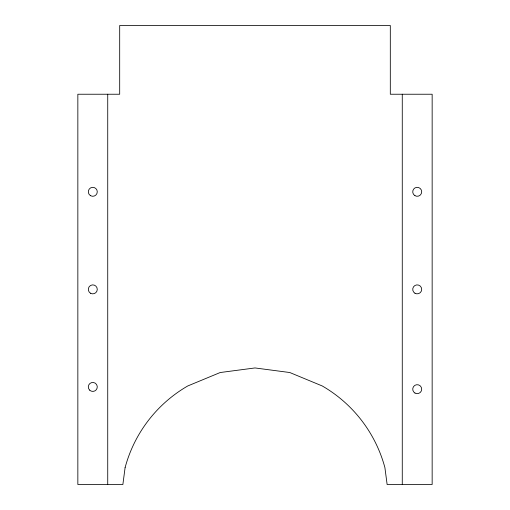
<?xml version="1.0" encoding="UTF-8"?>
<svg xmlns="http://www.w3.org/2000/svg" width="510" height="510" viewBox="0 0 510 510"><rect width="100%" height="100%" fill="white"/><g stroke="black" fill="none" stroke-linecap="round" stroke-linejoin="round"><path stroke-width="0.76" d="M402.269 94.235L402.269 484.5M107.731 94.235L107.731 484.5M125.097 467.625L122.872 484.5L77.845 484.5L77.845 94.235L119.691 94.235L119.691 25.5L390.309 25.5L390.309 94.235L432.155 94.235L432.155 484.5L387.128 484.5L384.903 467.625A134.487 134.487 0 0 0 322.243 385.962L289.808 372.529L255 367.946L220.192 372.529L187.756 385.962A134.487 134.487 0 0 0 125.097 467.625M414.968 195.687A4.482 4.482 0 0 0 421.693 191.805A4.482 4.482 0 0 0 414.968 187.922A4.482 4.482 0 0 0 414.968 195.687M414.968 293.25A4.482 4.482 0 0 0 421.693 289.368A4.482 4.482 0 0 0 414.968 285.485A4.482 4.482 0 0 0 414.968 293.25M414.968 393.057A4.482 4.482 0 0 0 421.693 389.175A4.482 4.482 0 0 0 414.968 385.292A4.482 4.482 0 0 0 414.968 393.057M90.55 195.687A4.482 4.482 0 0 0 97.276 191.805A4.482 4.482 0 0 0 90.55 187.922A4.482 4.482 0 0 0 90.55 195.687M90.55 293.25A4.482 4.482 0 0 0 97.276 289.368A4.482 4.482 0 0 0 90.55 285.485A4.482 4.482 0 0 0 90.55 293.25M89.62 390.105A4.482 4.482 0 0 0 97.123 388.097A4.482 4.482 0 0 0 91.628 382.602A4.482 4.482 0 0 0 89.62 390.105"/></g></svg>
